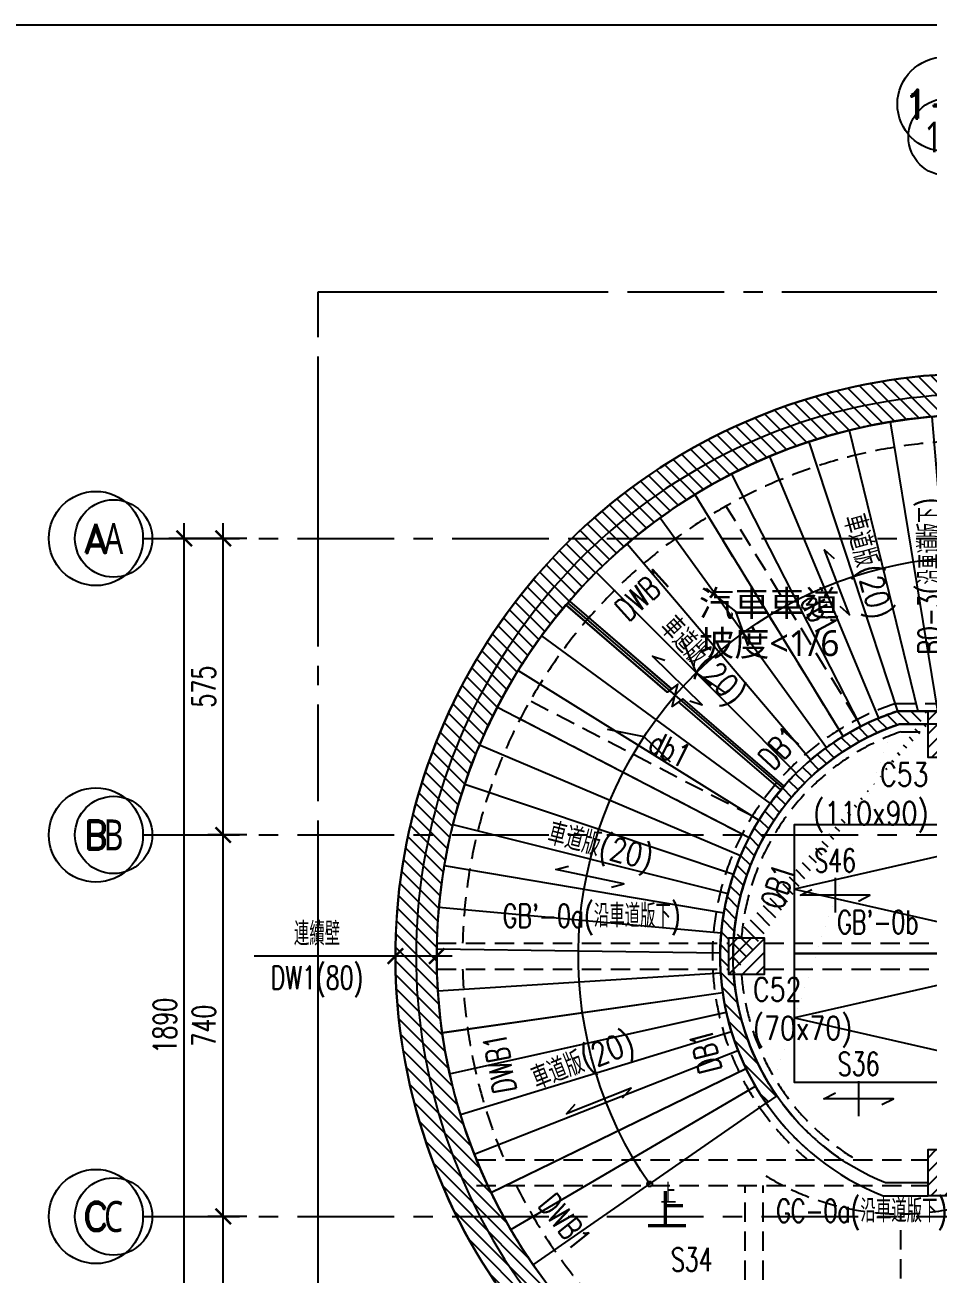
# Model space of a CAD drawing. Header units: millimetres. Extents: x -3377 to 119122, y -22007 to 15479.
# Drawn here: x 12933 to 14685, y 5338 to 7760 of the extents above; entities that cross this region are included whole.
import ezdxf
from ezdxf.enums import TextEntityAlignment as Align

# ---------------------------------------------------------------- set-up
doc = ezdxf.new("R2010")
doc.units = ezdxf.units.MM
doc.header["$LTSCALE"] = 150
doc.header["$MEASUREMENT"] = 0
doc.linetypes.add('CENTER', pattern=[2, 1.25, -0.25, 0.25, -0.25])
doc.linetypes.add('HIDDEN', pattern=[0.375, 0.25, -0.125])
doc.layers.get('0').update_dxf_attribs({"plot": 0})
doc.layers.add('AREA', color=3, linetype='Continuous', plot=False)
doc.layers.add('S-ARCH', color=252, linetype='Continuous', plot=False)
for name, color, linetype in [('ASSLN', 8, 'Continuous'), ('Col-Line', 8, 'CENTER'), ('Duct', 1, 'Continuous'), ('GRID', 5, 'CENTER'), ('OTHER', 4, 'Continuous'), ('PARK', 4, 'Continuous'), ('S-COL', 7, 'Continuous'), ('S-COLB', 4, 'HIDDEN'), ('S-CONC', 7, 'Continuous'), ('S-CONCWALL', 30, 'Continuous'), ('S-DIM', 2, 'Continuous'), ('S-GRID', 1, 'CENTER'), ('S-GRID-DIM', 2, 'Continuous'), ('S-GRID-T', 3, 'Continuous'), ('S-HATCH-COL', 13, 'Continuous'), ('S-HATCH-CONC', 124, 'Continuous'), ('S-HATCH-CONCWALL', 161, 'Continuous'), ('S-RAMP', 201, 'Continuous'), ('S-RCBMB', 3, 'HIDDEN'), ('S-RCBMG', 2, 'HIDDEN'), ('S-SITE', 34, 'CENTER'), ('S-SLAB', 5, 'Continuous'), ('S-SLABT', 2, 'Continuous'), ('S-TEXTB', 3, 'Continuous'), ('S-TEXTC', 3, 'Continuous'), ('S-TEXTG', 2, 'Continuous'), ('TEXT', 2, 'Continuous'), ('TITLE', 6, 'Continuous'), ('WALL', 2, 'Continuous')]:
    doc.layers.add(name, color=color, linetype=linetype)
doc.styles.add('C1', font='', dxfattribs={"bigfont": 'japanese.shx'})
doc.styles.add('CD2', font='romand', dxfattribs={"height": 15})
doc.styles.add('CS4', font='romans.shx', dxfattribs={"width": 0.7, "height": 45, "bigfont": 'lsp.shx'})
doc.styles.add('HH', font='')
doc.styles.get('C1').set_extended_font_data('微軟正黑體')
doc.styles.get('HH').set_extended_font_data('Microsoft JhengHei')
doc.dimstyles.new('DIM150', dxfattribs={"dimscale": 15, "dimtxt": 3, "dimasz": 2, "dimexe": 2, "dimexo": 2, "dimgap": 1, "dimtad": 1, "dimdec": 1, "dimdsep": 46, "dimtxsty": 'CS4', "dimblk1": 'ARCHTICK', "dimblk2": 'ARCHTICK', "dimsah": 1, "dimcen": 2, "dimdle": 2, "dimadec": 0, "dimazin": 0, "dimtfac": 1, "dimtdec": 1, "dimtmove": 0, "dimatfit": 3, "dimldrblk": 'TAA', "dimfxl": 0, "dimtolj": 1, "dimarcsym": 0})

# ---------------------------------------------------------------- blocks, each defined once
blk = doc.blocks.new('SG2')
at = {"layer": 'S-GRID-T'}
blk.add_circle((-6.09375, 0), 6.09375, dxfattribs=at)
at = {"layer": 'S-GRID-T', "style": 'CD2'}
blk.add_attdef('GRID-BUB', text='', height=3.75, dxfattribs=at).set_placement((-6.09375, 0), align=Align.MIDDLE_CENTER)
blk = doc.blocks.new('_ARCHTICK')
at = {"color": 0, "linetype": 'ByBlock', "const_width": 0.15}
blk.add_lwpolyline([(-0.5, -0.5), (0.5, 0.5)], dxfattribs=at)
blk = doc.blocks.new('*D253')
at = {"layer": 'DEFPOINTS', "color": 0, "transparency": 16777216}
for p in [(-10979.1, -995.9), (-10903.4, -995.9), (-10903.4, -2885.9)]:
    blk.add_point(p, dxfattribs=at)
at = {"layer": 'S-GRID-DIM', "color": 0, "lineweight": -2, "transparency": 16777216}
for p, q in [((-10979.1, -2915.9), (-10979.1, -965.9)), ((-10933.4, -995.9), (-11009.1, -995.9)), ((-10933.4, -2885.9), (-11009.1, -2885.9))]:
    blk.add_line(p, q, dxfattribs=at)
at = {"layer": 'S-GRID-DIM', "color": 0, "lineweight": -2, "transparency": 16777216, "xscale": 30, "yscale": 30, "zscale": 30}
for p, rotation in [((-10979.1, -995.9), 90), ((-10979.1, -2885.9), 270)]:
    blk.add_blockref('_ARCHTICK', p, dxfattribs=dict(at, rotation=rotation))
at = {"layer": 'S-GRID-DIM', "color": 0, "transparency": 16777216, "insert": (-11016.6, -1940.9), "char_height": 45, "attachment_point": 5, "rotation": 90, "style": 'CS4'}
blk.add_mtext('\\A1;1890', dxfattribs=at)
blk = doc.blocks.new('TAA')
at = {"linetype": 'Continuous'}
blk.add_line((0, 0), (-1.663, 0), dxfattribs=at)
blk.add_solid([(-1.5, -0.25), (-1.5, 0.25), (0, 0)], dxfattribs=at)
blk = doc.blocks.new('*D254')
at = {"layer": 'DEFPOINTS', "color": 0, "transparency": 16777216}
for p in [(-10903.4, -2310.9), (-10827.8, -2310.9), (-10827.8, -2885.9)]:
    blk.add_point(p, dxfattribs=at)
at = {"layer": 'S-GRID-DIM', "color": 0, "lineweight": -2, "transparency": 16777216}
for p, q in [((-10903.4, -2915.9), (-10903.4, -2280.9)), ((-10857.8, -2310.9), (-10933.4, -2310.9)), ((-10857.8, -2885.9), (-10933.4, -2885.9))]:
    blk.add_line(p, q, dxfattribs=at)
at = {"layer": 'S-GRID-DIM', "color": 0, "lineweight": -2, "transparency": 16777216, "xscale": 30, "yscale": 30, "zscale": 30}
for p, rotation in [((-10903.4, -2310.9), 90), ((-10903.4, -2885.9), 270)]:
    blk.add_blockref('_ARCHTICK', p, dxfattribs=dict(at, rotation=rotation))
at = {"layer": 'S-GRID-DIM', "color": 0, "transparency": 16777216, "insert": (-10940.9, -2598.4), "char_height": 45, "attachment_point": 5, "rotation": 90, "style": 'CS4'}
blk.add_mtext('\\A1;575', dxfattribs=at)
blk = doc.blocks.new('*D255')
at = {"layer": 'DEFPOINTS', "color": 0, "transparency": 16777216}
for p in [(-10903.4, -1570.9), (-10827.8, -1570.9), (-10827.8, -2310.9)]:
    blk.add_point(p, dxfattribs=at)
at = {"layer": 'S-GRID-DIM', "color": 0, "lineweight": -2, "transparency": 16777216}
for p, q in [((-10903.4, -2340.9), (-10903.4, -1540.9)), ((-10857.8, -1570.9), (-10933.4, -1570.9)), ((-10857.8, -2310.9), (-10933.4, -2310.9))]:
    blk.add_line(p, q, dxfattribs=at)
at = {"layer": 'S-GRID-DIM', "color": 0, "lineweight": -2, "transparency": 16777216, "xscale": 30, "yscale": 30, "zscale": 30}
for p, rotation in [((-10903.4, -1570.9), 90), ((-10903.4, -2310.9), 270)]:
    blk.add_blockref('_ARCHTICK', p, dxfattribs=dict(at, rotation=rotation))
at = {"layer": 'S-GRID-DIM', "color": 0, "transparency": 16777216, "insert": (-10940.9, -1940.9), "char_height": 45, "attachment_point": 5, "rotation": 90, "style": 'CS4'}
blk.add_mtext('\\A1;740', dxfattribs=at)
blk = doc.blocks.new('*D256')
at = {"layer": 'DEFPOINTS', "color": 0, "transparency": 16777216}
for p in [(-10903.4, -995.9), (-10827.8, -995.9), (-10827.8, -1570.9)]:
    blk.add_point(p, dxfattribs=at)
at = {"layer": 'S-GRID-DIM', "color": 0, "lineweight": -2, "transparency": 16777216}
for p, q in [((-10903.4, -1600.9), (-10903.4, -965.9)), ((-10857.8, -995.9), (-10933.4, -995.9)), ((-10857.8, -1570.9), (-10933.4, -1570.9))]:
    blk.add_line(p, q, dxfattribs=at)
at = {"layer": 'S-GRID-DIM', "color": 0, "lineweight": -2, "transparency": 16777216, "xscale": 30, "yscale": 30, "zscale": 30}
for p, rotation in [((-10903.4, -995.9), 90), ((-10903.4, -1570.9), 270)]:
    blk.add_blockref('_ARCHTICK', p, dxfattribs=dict(at, rotation=rotation))
at = {"layer": 'S-GRID-DIM', "color": 0, "transparency": 16777216, "insert": (-10940.9, -1283.4), "char_height": 45, "attachment_point": 5, "rotation": 90, "style": 'CS4'}
blk.add_mtext('\\A1;575', dxfattribs=at)
blk = doc.blocks.new('SG1')
at = {"layer": 'S-GRID-T'}
blk.add_circle((0, 6.09375), 6.09375, dxfattribs=at)
at = {"layer": 'S-GRID-T', "style": 'CD2'}
blk.add_attdef('GRID-BUB', text='', height=3.75, dxfattribs=at).set_placement((0, 6.09375), align=Align.MIDDLE_CENTER)
blk = doc.blocks.new('CONC')
blk.add_lwpolyline([(-8365.9, -2935.9), (-9439.2, -2935.9, -1.434028), (-8706.2, -945.9), (-8365.9, -945.9), (-8365.9, -1025.9), (-8736.3, -1025.9, 1.455344), (-9439.2, -2855.9), (-8365.9, -2855.9), (-8365.9, -2935.9)], format="xyb")
blk = doc.blocks.new('COL(B4F-B2F)')
for points in [[(-9425.9, -1420.9), (-9535.9, -1420.9), (-9535.9, -1330.9), (-9425.9, -1330.9)], [(-9923, -1840.9), (-9853, -1840.9), (-9853, -1770.9), (-9923, -1770.9)], [(-9425.9, -2270.9), (-9535.9, -2270.9), (-9535.9, -2180.9), (-9425.9, -2180.9)]]:
    blk.add_lwpolyline(points, close=True)
blk = doc.blocks.new('*D39')
at = {"layer": 'DEFPOINTS', "color": 0, "transparency": 16777216}
for p in [(13651.6, 5954.2), (13651.6, 5954.2), (13731.6, 5954.2)]:
    blk.add_point(p, dxfattribs=at)
at = {"layer": 'S-DIM', "color": 0, "lineweight": -2, "transparency": 16777216}
for p, q in [((13651.6, 5954.2), (13377.3, 5954.2)), ((13761.6, 5954.2), (13651.6, 5954.2))]:
    blk.add_line(p, q, dxfattribs=at)
at = {"layer": 'S-DIM', "color": 0, "lineweight": -2, "transparency": 16777216, "xscale": 30, "yscale": 30, "zscale": 30, "rotation": 180}
blk.add_blockref('_ARCHTICK', (13651.6, 5954.2), dxfattribs=at)
at = {"layer": 'S-DIM', "color": 0, "lineweight": -2, "transparency": 16777216, "xscale": 30, "yscale": 30, "zscale": 30}
blk.add_blockref('_ARCHTICK', (13731.6, 5954.2), dxfattribs=at)
at = {"layer": 'S-DIM', "color": 0, "transparency": 16777216, "char_height": 45, "attachment_point": 5, "style": 'CS4'}
for s, insert in [('\\A1;連續壁', (13499.4, 5997.5)), ('\\A1;DW1(80)', (13499.4, 5904.9))]:
    blk.add_mtext(s, dxfattribs=dict(at, insert=insert))
blk = doc.blocks.new('RAMP(B3F)')
for p, q in [((-9609.3, -769.8), (-9517.2, -1330.9)), ((-9528.6, -759.7), (-9479.8, -1330.9)), ((-9447.3, -755.9), (-9442.9, -1330.9)), ((-9366, -758.5), (-9406, -1330.9)), ((-9285.1, -767.3), (-9368.8, -1330.9)), ((-9689, -786.1), (-9555.6, -1330.9)), ((-9205.2, -782.3), (-9330.6, -1330.9)), ((-9767.2, -808.5), (-9595.4, -1330.9)), ((-9126.6, -803.5), (-9291.1, -1330.9)), ((-9843.5, -836.8), (-9631.7, -1344.4)), ((-9917.3, -871), (-9666.9, -1360.7)), ((-9988.2, -910.9), (-9700.6, -1379.7)), ((-10055.9, -956.1), (-9732.9, -1401.2)), ((-10119.8, -1006.3), (-9763.3, -1425.2)), ((-10179.7, -1061.4), (-9791.8, -1451.4)), ((-10235.1, -1121), (-9818.2, -1479.8)), ((-10231.8, -1117.2), (-10033.5, -1287.9)), ((-10285.7, -1184.7), (-9842.3, -1510.1)), ((-10331.3, -1252.1), (-9864, -1542.2)), ((-10371.5, -1322.8), (-9883.1, -1575.8)), ((-9821.5, -1483.5), (-10019.8, -1312.9)), ((-9290.9, -1330.9), (-9595.3, -1330.9)), ((-10406.1, -1396.4), (-9899.6, -1610.9)), ((-10434.9, -1472.5), (-9913.3, -1647.1)), ((-10457.7, -1550.6), (-9924.2, -1684.3)), ((-10474.4, -1630.2), (-9932.2, -1722.2)), ((-10484.9, -1710.9), (-9937.2, -1760.6)), ((-10489.1, -1792.1), (-9939.2, -1799.3)), ((-10487, -1873.4), (-9938.2, -1838.1)), ((-10478.7, -1954.4), (-9934.2, -1876.6)), ((-10464.1, -2034.4), (-9927.2, -1914.7)), ((-10443.3, -2113), (-9917.4, -1952.2)), ((-10416.5, -2189.8), (-9904.6, -1988.7)), ((-10383.8, -2264.4), (-9889, -2024.2)), ((-10345.5, -2336.1), (-9870.8, -2058.4)), ((-10301.8, -2404.7), (-9849.9, -2091))]:
    blk.add_line(p, q)
for points in [[(-10301.8, -2404.7, -0.713872), (-9126.6, -803.5)], [(-10075.9, -2247.9, -0.713872), (-9208.5, -1066)]]:
    blk.add_lwpolyline(points, format="xyb")
at = {"linetype": 'HIDDEN'}
for points in [[(-9439.2, -1228.8, -0.327742), (-9088.9, -1705.9), (-8738.9, -1705.9, 0.363278), (-9439.2, -869.2)], [(-10097.5, -2486.9, 0.161762), (-9588.9, -2655.9), (-9588.9, -2305.9, -0.138762), (-9850.9, -2231.8)]]:
    blk.add_lwpolyline(points, format="xyb", dxfattribs=at)
blk.add_lwpolyline([(-9814.9, -1476), (-10011.5, -1306.8), (-10032.1, -1322.1), (-10021.2, -1278.7), (-10041.7, -1294), (-10238.3, -1124.8)])
blk.add_lwpolyline([(-8738.9, -1805.9, -0.414214), (-9588.9, -2655.9), (-9588.9, -2305.9, 0.414214), (-9088.9, -1805.9)], format="xyb", close=True, dxfattribs=at)
for centre in [(-9208.5, -1066), (-10075.9, -2247.9)]:
    blk.add_circle(centre, 5)
blk.add_arc((-9439.2, -1805.9), 500, 108.1949, 214.7689)
at = {"linetype": 'Continuous', "style": 'CS4', "width": 0.8}
for s, p in [('下', (-9178.8, -1086.5)), ('上', (-10039.5, -2286.5))]:
    blk.add_text(s, height=40, dxfattribs=at).set_placement(p, align=Align.CENTER)
blk = doc.blocks.new('車道牆(B3F-B2F)')
for p, q in [((-9535.9, -1355.9), (-9535.9, -1330.9)), ((-9425.9, -1330.9), (-9425.9, -1355.9))]:
    blk.add_line(p, q)
for points in [[(-9912.9, -1840.9, 0.134065), (-9829.4, -2076.8), (-9849.9, -2091, -0.501712), (-9595.3, -1330.9), (-9535.9, -1330.9)], [(-9535.9, -1355.9), (-9591.3, -1355.9, 0.301454), (-9912.9, -1770.9)]]:
    blk.add_lwpolyline(points, format="xyb")
for points in [[(-9425.9, -1330.9), (-9290.9, -1330.9), (-9290.9, -1355.9), (-9425.9, -1355.9)], [(-9912.9, -1770.9), (-9923, -1770.9), (-9923, -1840.9), (-9912.9, -1840.9)]]:
    blk.add_lwpolyline(points)
blk = doc.blocks.new('DwFm')
blk.add_lwpolyline([(-12110.4, 0), (0, 0), (0, -7760.1), (-12110.4, -7760.1)], close=True)
blk = doc.blocks.new('A$C0CC372D5')
at = {"color": 252}
blk.add_line((-3740.9, -113.8), (-3289.1, 199.9), dxfattribs=at)
blk.add_lwpolyline([(-3515, 43, -0.713872), (-2647.6, 1224.9)], format="xyb", dxfattribs=at)
for points in [[(-3405.6, 1197.8), (-3348.4, 1153.1), (-3324.8, 1086.6)], [(-3453.1, 1101.4), (-3424.9, 1034.5), (-3366.8, 994.3)], [(-3597.4, 925.1), (-3526.2, 910.7), (-3475.4, 861.7)]]:
    blk.add_lwpolyline(points, dxfattribs=at)
at = {"color": 252, "linetype": 'HIDDEN'}
blk.add_lwpolyline([(-2178, 485, -0.414214), (-3028, -365), (-3028, -15, 0.414214), (-2528, 485)], format="xyb", close=True, dxfattribs=at)
blk.add_lwpolyline([(-3536.6, -196, 0.161762), (-3028, -365), (-3028, -15, -0.138762), (-3290, 59.1)], format="xyb", dxfattribs=at)
blk.add_arc((-2878.4, 485), 1050, 180, 270, dxfattribs=at)
at = {"layer": 'AREA', "color": 252}
blk.add_lwpolyline([(-910, 1305), (-2160.2, 1305, 1.444326), (-2878.4, -605), (-1801.2, -605), (1040, -605), (1040, 70), (1560, 70), (1560, 710), (1040, 710), (1040, 1305), (5, 1305), (5, 1335), (-910, 1335)], format="xyb", close=True, dxfattribs=at)
at = {"layer": 'ASSLN', "color": 252}
for p, q in [((-3128.1, 1504.9), (-2994.7, 960)), ((-3048.4, 1521.1), (-2956.3, 960)), ((-3206.4, 1482.5), (-3034.5, 960)), ((-3282.6, 1454.1), (-3070.8, 946.5)), ((-3356.4, 1419.9), (-3106, 930.2)), ((-3427.3, 1380), (-3139.8, 911.2)), ((-3495, 1334.9), (-3172, 889.7)), ((-3558.9, 1284.6), (-3202.4, 865.7)), ((-3618.8, 1229.5), (-3230.9, 839.5)), ((-3674.2, 1169.9), (-3257.3, 811.2)), ((-3724.8, 1106.2), (-3281.4, 780.8)), ((-3770.4, 1038.8), (-3303.1, 748.7)), ((-3810.6, 968.1), (-3322.3, 715.1)), ((-3845.2, 894.5), (-3338.8, 680)), ((-3874, 818.4), (-3352.5, 643.8)), ((-3896.8, 740.3), (-3363.3, 606.6)), ((-3913.5, 660.7), (-3371.3, 568.7)), ((-3924, 580), (-3376.3, 530.3)), ((-3928.3, 498.8), (-3378.3, 491.6)), ((-3926.2, 417.5), (-3377.3, 452.8)), ((-3917.8, 336.6), (-3373.3, 414.3)), ((-3903.2, 256.5), (-3366.4, 376.2)), ((-3882.4, 177.9), (-3356.5, 338.8)), ((-3855.6, 101.1), (-3343.7, 302.2)), ((-3823, 26.6), (-3328.2, 266.7)), ((-3784.7, -45.2), (-3309.9, 232.5))]:
    blk.add_line(p, q, dxfattribs=at)
at = {"layer": 'Col-Line', "color": 252, "linetype": 'ByBlock'}
for centre in [(-2938, 2073.6), (-4555.2, 1295), (-4555.2, 720), (-4555.2, -20)]:
    blk.add_circle(centre, 75, dxfattribs=at)
at = {"layer": 'Duct', "color": 252, "linetype": 'CENTER', "ltscale": 3}
blk.add_lwpolyline([(-4158.3, -1071.5), (-4158.3, 185.7), (-4158.4, 1773.2), (1649.9, 1773.1), (1649.4, 185.7), (1649, -1071.5), (-1332.8, -1071.5)], close=True, dxfattribs=at)
at = {"layer": 'GRID', "color": 252, "ltscale": 0.1}
for p, q in [((-4480.2, 1295), (-4343, 1295)), ((-4480.2, 720), (-4343, 720)), ((-4447.7, -20), (-4343, -20))]:
    blk.add_line(p, q, dxfattribs=at)
at = {"layer": 'OTHER', "color": 252}
for p, q in [((-3670.9, 1173.7), (-3472.6, 1003.1)), ((-3260.6, 807.4), (-3458.9, 978))]:
    blk.add_line(p, q, dxfattribs=at)
blk.add_lwpolyline([(-3254.1, 814.9), (-3450.7, 984.1), (-3471.2, 968.9), (-3460.3, 1012.2), (-3480.9, 996.9), (-3677.5, 1166.1)], dxfattribs=at)
at = {"layer": 'PARK', "color": 252}
for points in [[(-2683.8, 740), (-2683.8, 490), (-3233.8, 490), (-3233.8, 740), (-2683.8, 740), (-3233.8, 615), (-2683.8, 490)], [(-2683.8, 490), (-2683.8, 240), (-3233.8, 240), (-3233.8, 490), (-2683.8, 490), (-3233.8, 365), (-2683.8, 240)]]:
    blk.add_lwpolyline(points, dxfattribs=at)
at = {"layer": 'WALL', "color": 252}
for p, q in [((-2730, 960), (-3034.5, 960)), ((-2730, 935), (-3030.4, 935))]:
    blk.add_line(p, q, dxfattribs=at)
for points in [[(-950, 1345), (-2145.3, 1345, 1.434028), (-2878.4, -645), (-1801.2, -645), (1080, -645), (1080, 30), (1600, 30), (1600, 750), (1080, 750), (1080, 1345), (45, 1345), (45, 1375), (-950, 1375)], [(-870, 1265), (-2175.4, 1265, 1.455344), (-2878.4, -565), (-1801.2, -565), (1000, -565), (1000, 110), (1520, 110), (1520, 670), (1000, 670), (1000, 1265), (-35, 1265), (-35, 1295), (-870, 1295)], [(-3030.4, 935), (-2975, 935), (-2975, 960), (-3034.5, 960, 0.133948), (-3254.1, 814.9, 0.005), (-3260.6, 807.3, 0.339022), (-3289.1, 199.9, 0.147961), (-3062.1, 20), (-2975, 20), (-2975, 45), (-3057.3, 45, -0.145433), (-3268.5, 214.1, -0.499111)]]:
    blk.add_lwpolyline(points, format="xyb", close=True, dxfattribs=at)
for points in [[(-2865, 870), (-2975, 870), (-2975, 960), (-2865, 960)], [(-2865, 20), (-2975, 20), (-2975, 110), (-2865, 110)]]:
    blk.add_lwpolyline(points, close=True, dxfattribs=at)
blk.add_lwpolyline([(-3268.5, 214.1, -0.499111), (-3030.4, 935)], format="xyb", dxfattribs=at)
blk.add_arc((-2878.4, 485), 500, 108.1949, 214.7689, dxfattribs=at)
at = {"layer": 'Col-Line', "color": 252, "style": 'C1', "width": 0.75}
for s, p in [('1-1', (-2938, 2073.6)), ('A', (-4555.2, 1295)), ('B', (-4555.2, 720)), ('C', (-4555.2, -20))]:
    blk.add_text(s, height=60, dxfattribs=at).set_placement(p, align=Align.MIDDLE)
at = {"layer": 'TEXT', "color": 252, "style": 'HH'}
for s, p in [('汽車車道', (-3283, 1144.2)), ('坡度<1/6', (-3283, 1066.9))]:
    blk.add_text(s, height=50, dxfattribs=at).set_placement(p, align=Align.CENTER)
at = {"layer": 'TITLE', "color": 252, "linetype": 'Continuous', "style": 'HH'}
blk.add_text('上', height=60, dxfattribs=at).set_placement((-3481.7, -38.3), align=Align.CENTER)
blk = doc.blocks.new('2022-0217')
blk.add_blockref('A$C0CC372D5', (5549.5, -2290.9))
blk = doc.blocks.new('LINE')
at = {"layer": 'S-GRID'}
for points in [[(-11059.11, -995.91), (-4810.87, -995.91)], [(-11059.11, -1570.91), (-4810.87, -1570.91)], [(-11059.11, -2310.91), (-4810.87, -2310.91)]]:
    blk.add_lwpolyline(points, dxfattribs=at)
at = {"layer": 'S-GRID-T', "xscale": 15, "yscale": 15, "zscale": 15}
for name, p, values in [('SG1', (-9503.87, -244.9), {'GRID-BUB': '1-1'}), ('SG2', (-11059.11, -995.91), {'GRID-BUB': 'A'}), ('SG2', (-11059.11, -1570.91), {'GRID-BUB': 'B'}), ('SG2', (-11059.11, -2310.91), {'GRID-BUB': 'C'})]:
    blk.add_blockref(name, p, dxfattribs=at).add_auto_attribs(values)
at = {"layer": 'S-GRID-DIM'}
for base, p1, p2, picture, middle in [((-10979.11, -995.91), (-10903.44, -2885.91), (-10903.44, -995.91), '*D253', (-11016.61, -1940.91)), ((-10903.44, -995.91), (-10827.78, -1570.91), (-10827.78, -995.91), '*D256', (-10940.94, -1283.41)), ((-10903.44, -1570.91), (-10827.78, -2310.91), (-10827.78, -1570.91), '*D255', (-10940.94, -1940.91)), ((-10903.44, -2310.91), (-10827.78, -2885.91), (-10827.78, -2310.91), '*D254', (-10940.94, -2598.41))]:
    dim = blk.add_linear_dim(base=base, p1=p1, p2=p2, angle=90, dimstyle='DIM150', dxfattribs=at)
    dim.commit()
    dim.dimension.update_dxf_attribs({"geometry": picture, "text_midpoint": middle})

msp = doc.modelspace()

# ---------------------------------------------------------------- hatches: boundary and pattern name
at = {"layer": 'S-HATCH-COL'}
h = msp.add_hatch(dxfattribs=at)
h.set_pattern_fill('ANSI31', color=256, scale=150, style=0)
h.paths.add_polyline_path([(14794.93, 6339.23), (14684.93, 6339.23), (14684.93, 6429.23), (14794.93, 6429.23)])
h.paths.add_polyline_path([(14794.93, 5489.23), (14684.93, 5489.23), (14684.93, 5579.23), (14794.93, 5579.23)])
h.paths.add_polyline_path([(18629.93, 6239.23), (18739.93, 6239.23), (18739.93, 6139.23), (18629.93, 6139.23)])
h.paths.add_polyline_path([(18629.93, 5499.23), (18739.93, 5499.23), (18739.93, 5399.23), (18629.93, 5399.23)])
h.paths.add_polyline_path([(18609.93, 4924.23), (18739.93, 4924.23), (18739.93, 4824.23), (18609.93, 4824.23)])
h.paths.add_polyline_path([(17524.93, 4924.23), (17654.93, 4924.23), (17654.93, 4824.23), (17524.93, 4824.23)])
h.paths.add_polyline_path([(16869.93, 4924.23), (16739.93, 4924.23), (16739.93, 4824.23), (16869.93, 4824.23)])
h.paths.add_polyline_path([(15854.93, 6814.23), (15984.93, 6814.23), (15984.93, 6714.23), (15854.93, 6714.23)])
h.paths.add_polyline_path([(15854.93, 6249.23), (15964.93, 6249.23), (15964.93, 6149.23), (15854.93, 6149.23)])
h.paths.add_polyline_path([(15854.93, 5514.23), (15964.93, 5514.23), (15964.93, 5414.23), (15854.93, 5414.23)])
h.paths.add_polyline_path([(15854.93, 4924.23), (15984.93, 4924.23), (15984.93, 4824.23), (15854.93, 4824.23)])
h.paths.add_polyline_path([(16839.93, 6814.23), (16709.93, 6814.23), (16709.93, 6714.23), (16839.93, 6714.23)])
h.paths.add_polyline_path([(17574.93, 5469.23), (17659.93, 5469.23), (17659.93, 5329.23), (17574.93, 5329.23)])
h.paths.add_polyline_path([(17574.93, 6294.23), (17659.93, 6294.23), (17659.93, 6154.23), (17574.93, 6154.23)])
h.paths.add_polyline_path([(16839.93, 6294.23), (16754.93, 6294.23), (16754.93, 6154.23), (16839.93, 6154.23)])
h.paths.add_polyline_path([(16754.93, 5469.23), (16839.93, 5469.23), (16839.93, 5329.23), (16754.93, 5329.23)])
h.paths.add_polyline_path([(17574.93, 6814.23), (17704.93, 6814.23), (17704.93, 6714.23), (17574.93, 6714.23)])
h.paths.add_polyline_path([(18609.93, 6814.23), (18739.93, 6814.23), (18739.93, 6714.23), (18609.93, 6714.23)])
h.paths.add_polyline_path([(14297.83, 5919.23), (14367.83, 5919.23), (14367.83, 5989.23), (14297.83, 5989.23)])
at = {"layer": 'S-HATCH-CONC'}
h = msp.add_hatch(dxfattribs=at)
h.set_pattern_fill('ANSI31', color=256, scale=150, angle=90, style=0)
h.set_pattern_definition([(135, (12110.4, 3880.068), (-13.25825, -13.25825), [])])
h.paths.add_polyline_path([(18659.93, 5499.23), (19259.93, 5499.23), (19259.93, 6219.23), (18739.93, 6219.23), (18739.93, 6139.23), (19179.93, 6139.23), (19179.93, 5579.23), (18659.93, 5579.23)])
h.paths.add_polyline_path([(18659.93, 6714.23), (18739.93, 6714.23), (18739.93, 6239.23), (18659.93, 6239.23)])
h.paths.add_polyline_path([(18739.93, 5399.23), (18659.93, 5399.23), (18659.93, 4924.23), (18739.93, 4924.23)])
h.paths.add_polyline_path([(15984.93, 4904.23), (16739.93, 4904.23), (16739.93, 4824.23), (15984.93, 4824.23)])
h.paths.add_polyline_path([(16869.93, 4904.23), (17524.93, 4904.23), (17524.93, 4824.23), (16869.93, 4824.23)])
h.paths.add_polyline_path([(17654.93, 4904.23), (18609.93, 4904.23), (18609.93, 4824.23), (17654.93, 4824.23)])
edge = h.paths.add_edge_path()
edge.add_line((15854.93, 4824.23), (14781.58, 4824.23))
edge.add_arc((14781.58, 5954.23), 1130, 49.55789, 269.99999, ccw=False)
edge.add_line((15514.59, 6814.23), (15854.93, 6814.23))
edge.add_line((15854.93, 6814.23), (15854.93, 6734.23))
edge.add_line((15854.93, 6734.23), (15484.5, 6734.23))
edge.add_arc((14781.58, 5954.23), 1050, 47.97535, 269.99999)
edge.add_line((14781.58, 4904.23), (15854.93, 4904.23))
edge.add_line((15854.93, 4904.23), (15854.93, 4824.23))
h.paths.add_polyline_path([(15984.93, 6814.23), (16709.93, 6814.23), (16709.93, 6734.23), (15984.93, 6734.23)])
h.paths.add_polyline_path([(17574.93, 6764.23), (16839.93, 6764.23), (16839.93, 6814.23), (16709.93, 6814.23), (16709.93, 6844.23), (17704.93, 6844.23), (17704.93, 6814.23), (17574.93, 6814.23)])
h.paths.add_polyline_path([(17704.93, 6814.23), (18609.93, 6814.23), (18609.93, 6734.23), (17704.93, 6734.23)])
at = {"layer": 'S-HATCH-CONCWALL'}
h = msp.add_hatch(dxfattribs=at)
h.set_pattern_fill('ANSI31', color=256, scale=150, angle=90, style=0)
edge = h.paths.add_edge_path()
edge.add_arc((14781.58, 5954.23), 475, 184.22569, 214.76891)
edge.add_line((14391.39, 5683.35), (14370.85, 5669.1))
edge.add_arc((14781.58, 5954.23), 500, 108.1951, 214.76891, ccw=False)
edge.add_line((14625.45, 6429.23), (14684.93, 6429.23))
edge = h.paths.add_edge_path(flags=17)
edge.add_line((14307.87, 5989.23), (14297.83, 5989.23))
edge.add_line((14297.83, 5989.23), (14297.83, 5919.23))
edge.add_line((14297.83, 5919.23), (14307.87, 5919.23))
edge = h.paths.add_edge_path(flags=16)
edge.add_line((14794.93, 6429.23), (14794.93, 6404.23))
edge = h.paths.add_edge_path(flags=17)
edge.add_line((14684.93, 6404.23), (14629.51, 6404.23))
edge.add_arc((14781.58, 5954.23), 475, 108.67195, 175.77444)
edge = h.paths.add_edge_path()
edge.add_line((14794.93, 6429.23), (14929.93, 6429.23))
edge.add_line((14929.93, 6429.23), (14929.93, 6404.23))
edge.add_line((14929.93, 6404.23), (14794.93, 6404.23))
edge = h.paths.add_edge_path()
edge.add_line((14684.93, 6404.23), (14684.93, 6429.23))

# ---------------------------------------------------------------- linework, layer by layer
at = {"layer": 'S-RCBMB'}
for p, q in [((14546.41, 6414.14), (14292.82, 6827.57)), ((14512.31, 6393.23), (14258.73, 6806.65)), ((13914.79, 6448.48), (14342.74, 6226.7)), ((13896.39, 6412.96), (14324.33, 6191.19)), ((14330.26, 5045.01), (14330.26, 5509.23)), ((14365.26, 5045.01), (14365.26, 5509.23))]:
    msp.add_line(p, q, dxfattribs=at)
at = {"layer": 'S-RCBMG'}
for p, q in [((13731.88, 5979.23), (14297.83, 5979.23)), ((14367.83, 5979.23), (14714.93, 5979.23)), ((13731.88, 5929.23), (14297.83, 5929.23)), ((14367.83, 5929.23), (14714.93, 5929.23)), ((13808.71, 5559.23), (14684.93, 5559.23)), ((13808.71, 5509.23), (14684.93, 5509.23))]:
    msp.add_line(p, q, dxfattribs=at)
for points in [[(14781.58, 4904.23, -1.4553441), (15484.5, 6734.23, -1.4217699)], [(13781.89, 5979.23, -0.3924069), (14731.58, 6952.98, -0.3924069)], [(14451.13, 5559.23, -0.5899766), (14623.07, 6444.23), (14934.6, 6444.23)], [(14475.03, 5559.23, -0.6008037), (14625.45, 6429.23), (14929.93, 6429.23)], [(14517.76, 5559.23, -0.6223806), (14629.51, 6404.23), (14684.93, 6404.23)], [(14322.91, 5989.23, -0.2993471), (14632, 6389.23), (14684.93, 6389.23)], [(13862.9, 5559.23, -0.0955554), (13781.89, 5929.23, -0.0955554)], [(14545.84, 5559.23, -0.2438047), (14322.91, 5919.23, -0.1334514)], [(14714.93, 4956.45, -0.2668046), (13886.05, 5509.23, -0.2668046)]]:
    msp.add_lwpolyline(points, format="xyb", dxfattribs=at)
at = {"layer": 'S-SITE'}
msp.add_lwpolyline([(13501.58, 4397.74), (13501.6, 5654.97), (13501.58, 7242.46), (19309.83, 7242.33), (19309.31, 5654.88), (19308.9, 4397.74), (16327.11, 4397.75)], close=True, dxfattribs=at)
at = {"layer": 'S-SLAB'}
msp.add_lwpolyline([(18739.93, 4824.23), (14781.58, 4824.23, -1.4340277), (15514.59, 6814.23), (16709.93, 6814.23), (16709.93, 6844.23), (17704.93, 6844.23), (17704.93, 6814.23), (18739.93, 6814.23), (18739.93, 6219.23), (19259.93, 6219.23), (19259.93, 5499.23), (18739.93, 5499.23), (18739.93, 4824.23)], format="xyb", dxfattribs=at)
at = {"layer": 'S-SLABT', "color": 1}
for p, q in [((14504.7, 6106), (14504.7, 6038.5)), ((14550.31, 5711.47), (14550.31, 5643.97))]:
    msp.add_line(p, q, dxfattribs=at)
for points in [[(14513.8, 6633.15), (14532.33, 6616.14), (14484.2, 6742.27), (14502.74, 6725.26)], [(14222.67, 6449.27), (14246.63, 6441.6), (14150.04, 6535.92), (14174, 6528.25)], [(14070.62, 6088.19), (14094.95, 6094.58), (13962.82, 6122.29), (13987.15, 6128.68)], [(14549.7, 6061), (14572.2, 6072.25), (14437.2, 6072.25), (14459.7, 6083.5)], [(14092.2, 5679.51), (14108.95, 5698.27), (13983.49, 5648.44), (14000.25, 5667.2)], [(14092.2, 5679.51), (14108.95, 5698.27), (13983.49, 5648.44), (14000.25, 5667.2)], [(14595.31, 5666.47), (14617.81, 5677.72), (14482.81, 5677.72), (14505.31, 5688.97)]]:
    msp.add_lwpolyline(points, dxfattribs=at)

# ---------------------------------------------------------------- block references
msp.add_blockref('DwFm', (24220.8, 7760.14))
at = {"layer": 'S-ARCH'}
msp.add_blockref('2022-0217', (12110.4, 7760.14), dxfattribs=at)
at = {"layer": 'S-COL'}
msp.add_blockref('COL(B4F-B2F)', (24220.8, 7760.14), dxfattribs=at)
at = {"layer": 'S-COLB'}
msp.add_blockref('COL(B4F-B2F)', (24220.8, 7760.14), dxfattribs=at)
at = {"layer": 'S-CONC'}
msp.add_blockref('CONC', (24220.8, 7760.14), dxfattribs=at)
at = {"layer": 'S-CONCWALL'}
msp.add_blockref('車道牆(B3F-B2F)', (24220.8, 7760.14), dxfattribs=at)
at = {"layer": 'S-GRID'}
msp.add_blockref('LINE', (24220.8, 7760.14), dxfattribs=at)
at = {"layer": 'S-RAMP'}
msp.add_blockref('RAMP(B3F)', (24220.8, 7760.14), dxfattribs=at)

# ---------------------------------------------------------------- texts
at = {"layer": 'S-SLABT', "color": 2, "style": 'CS4', "width": 0.8}
for rotation, p in [(285.55257, (14546.44, 6704.35)), (313.23505, (14232.01, 6512.88)), (345.71232, (14044.33, 6146.86)), (21.66302, (14023.11, 5731.55)), (21.66302, (14023.11, 5731.55))]:
    msp.add_text('車道版(20)', height=45, rotation=rotation, dxfattribs=at).set_placement(p, align=Align.CENTER)
at = {"layer": 'S-SLABT', "color": 2, "style": 'CS4', "width": 0.7}
for s, p in [('S46', (14504.7, 6117.25)), ('S36', (14550.31, 5722.72)), ('S34', (14226.54, 5343.29))]:
    msp.add_text(s, height=45, dxfattribs=at).set_placement(p, align=Align.CENTER)
at = {"layer": 'S-TEXTB', "style": 'CS4', "width": 0.7}
for rotation, p in [(298.26297, (14473.52, 6618.52)), (333.18286, (14183.71, 6355.82))]:
    msp.add_text('db1', height=45, rotation=rotation, dxfattribs=at).set_placement(p, align=Align.MIDDLE)
at = {"layer": 'S-TEXTC', "style": 'CS4', "width": 0.8}
for s, p in [('C53', (14685.96, 6283.97)), ('(110x90)', (14685.96, 6208.97))]:
    msp.add_text(s, height=45, dxfattribs=at).set_placement(p, align=Align.RIGHT)
for s, p in [('C52', (14345.29, 5867.07)), ('(70x70)', (14345.29, 5792.07))]:
    msp.add_text(s, height=45, dxfattribs=at).set_placement(p)
at = {"layer": 'S-TEXTG', "style": 'CS4', "width": 0.7}
msp.add_text('B0-3(沿車道版下)', height=45, rotation=90, dxfattribs=at).set_placement((14691.58, 6691.1), align=Align.MIDDLE)
for s, rotation, p in [('DWB1', 41.95058, (14088.26, 6617.83)), ('DB1', 47.01273, (14368.22, 6327.34)), ('OB1', 71.89462, (14380.78, 6048.84)), ('DWB1', 100.74045, (13864.41, 5688.94)), ('DB1', 104.29197, (14263.49, 5728.3)), ('DWB1', 308.76508, (13943.89, 5484.29, 0))]:
    msp.add_text(s, height=45, rotation=rotation, dxfattribs=at).set_placement(p, align=Align.MIDDLE_LEFT)
for s, p in [("GB'-0a(沿車道版下)", (14032.35, 6029.23, 0)), ("GB'-0b", (14587.66, 6020.18, 0)), ('GC-0a(沿車道版下)', (14556.33, 5457.13, 0))]:
    msp.add_text(s, height=45, dxfattribs=at).set_placement(p, align=Align.MIDDLE)

# ---------------------------------------------------------------- dimensions: what is measured, and where the dimension line sits
at = {"layer": 'S-DIM'}
dim = msp.add_linear_dim(base=(13651.58, 5954.23), p1=(13731.58, 5954.23), p2=(13651.58, 5954.23), text='連續壁\\XDW1(<>)', dimstyle='DIM150', dxfattribs=at)
dim.commit()
dim.dimension.update_dxf_attribs({"geometry": '*D39', "text_midpoint": (13499.44, 5954.23)})

doc.saveas('drawing.dxf')
